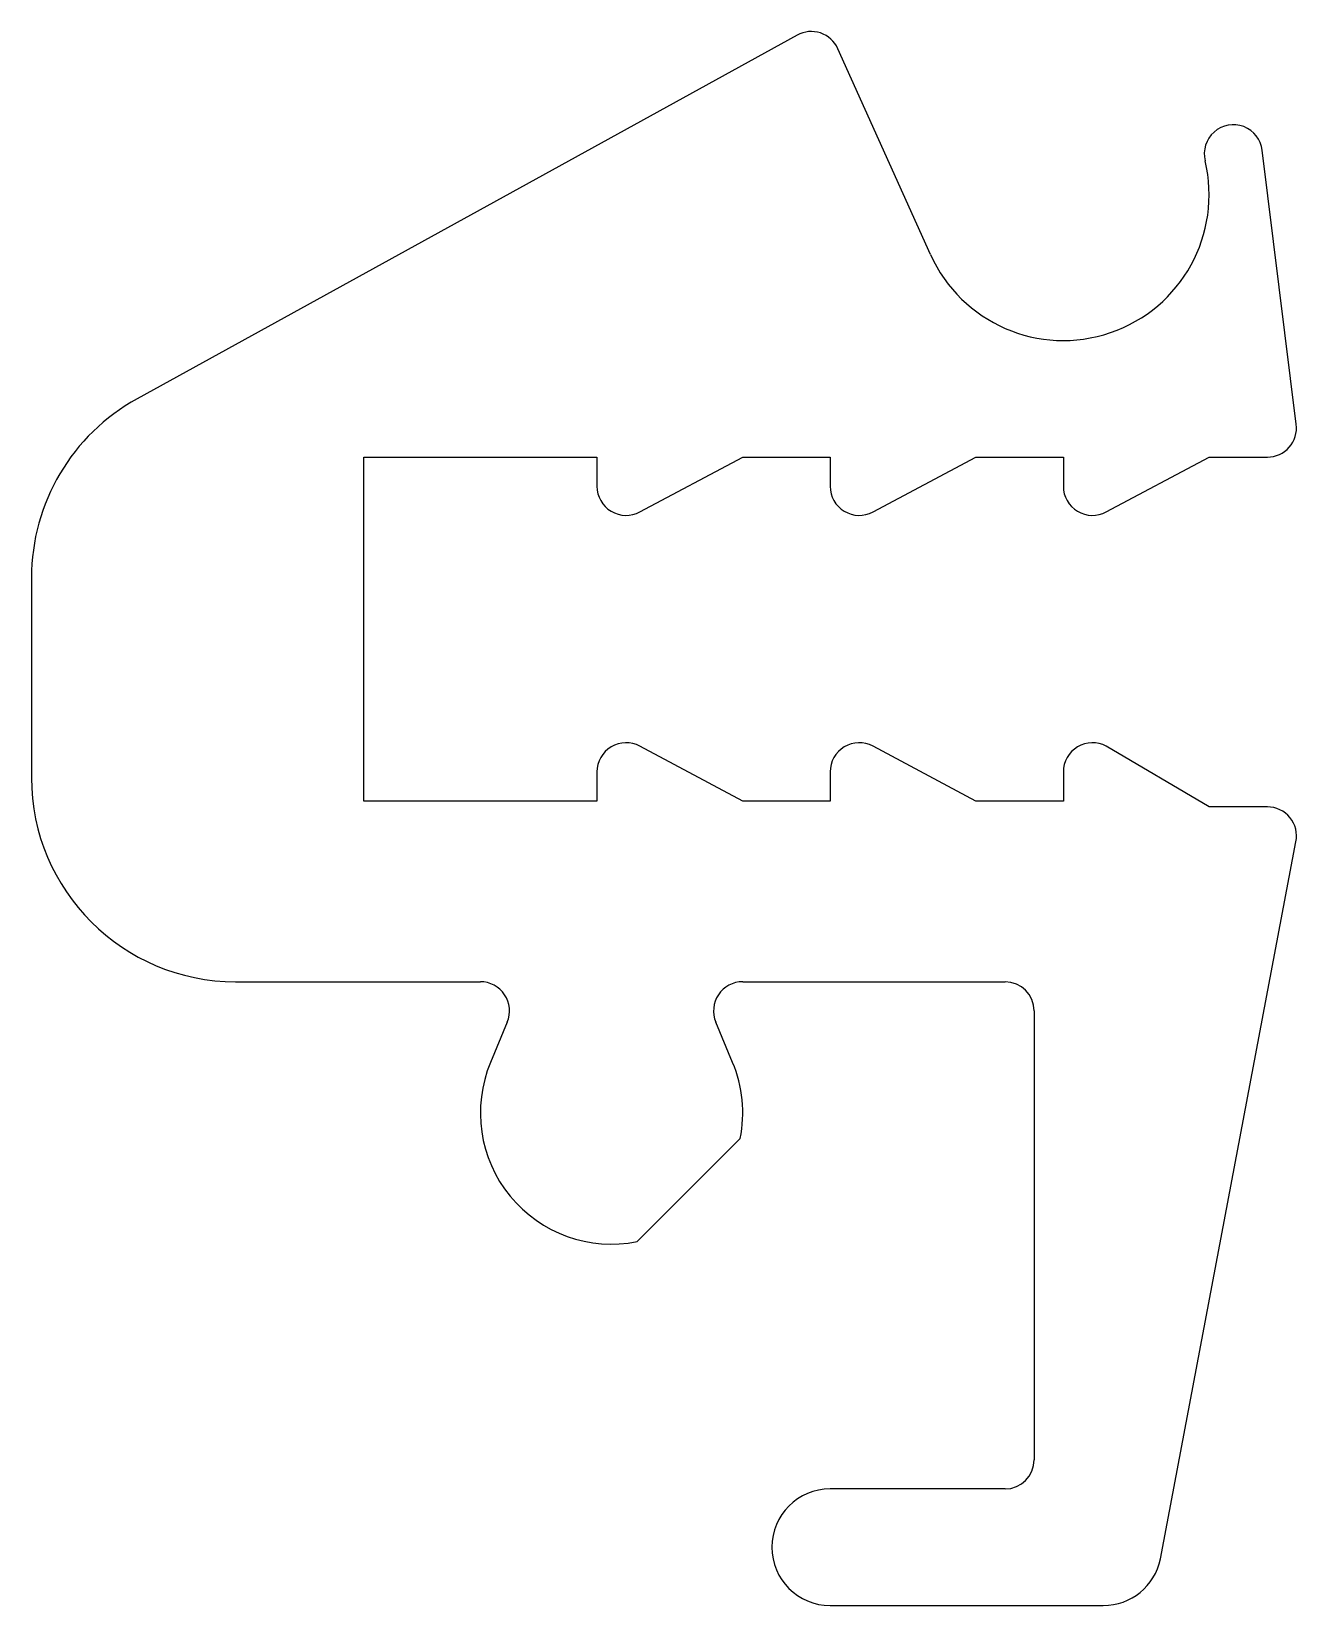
# Model space of a CAD drawing. Extents: x 638.5 to 660.2, y 313.4 to 340.4.
import ezdxf

# ---------------------------------------------------------------- set-up
doc = ezdxf.new("R2010")
doc.units = 0
doc.layers.get('0').update_dxf_attribs({"linetype": 'CONTINUOUS'})

msp = doc.modelspace()

# ---------------------------------------------------------------- linework, layer by layer
for p, q in [((651.594, 340.387), (640.27, 334.147)), ((653.879, 336.624), (652.291, 340.154)), ((660.155, 333.711), (659.572, 338.411)), ((644.159, 327.249), (644.159, 333.149)), ((644.159, 333.149), (648.159, 333.149)), ((648.159, 333.149), (648.159, 332.649)), ((648.894, 332.208), (650.659, 333.149)), ((650.659, 333.149), (652.159, 333.149)), ((652.159, 333.149), (652.159, 332.649)), ((652.894, 332.208), (654.659, 333.149)), ((654.659, 333.149), (656.159, 333.149)), ((656.159, 333.149), (656.159, 332.649)), ((656.894, 332.208), (658.659, 333.149)), ((658.659, 333.149), (659.659, 333.149)), ((638.459, 331.082), (638.459, 327.649)), ((650.659, 327.249), (648.894, 328.19)), ((654.659, 327.249), (652.894, 328.19)), ((658.659, 327.149), (656.894, 328.19)), ((648.159, 327.749), (648.159, 327.249)), ((652.159, 327.749), (652.159, 327.249)), ((656.159, 327.749), (656.159, 327.249)), ((648.159, 327.249), (644.159, 327.249)), ((652.159, 327.249), (650.659, 327.249)), ((656.159, 327.249), (654.659, 327.249)), ((659.659, 327.149), (658.659, 327.149)), ((657.823, 314.248), (660.149, 326.548)), ((641.959, 324.149), (646.159, 324.149)), ((650.659, 324.149), (655.159, 324.149)), ((655.659, 323.649), (655.659, 315.949)), ((646.62, 323.457), (646.332, 322.765)), ((650.486, 322.765), (650.197, 323.457)), ((648.848, 319.692), (650.616, 321.46)), ((655.159, 315.449), (652.159, 315.449)), ((652.159, 313.449), (656.844, 313.449))]:
    msp.add_line(p, q)
for centre, radius, start, end in [((651.835, 339.949), 0.5, 24.2095, 118.856), ((659.076, 338.349), 0.5, 7.0687, 193.4934), ((656.159, 337.649), 2.5, 204.2095, 13.4934), ((641.959, 331.082), 3.5, 118.856, 180), ((659.659, 333.649), 0.5, 270, 7.0687), ((648.659, 332.649), 0.5, 180, 298.0725), ((652.659, 332.649), 0.5, 180, 298.0725), ((656.659, 332.649), 0.5, 180, 298.0725), ((648.659, 327.749), 0.5, 61.9275, 180), ((652.659, 327.749), 0.5, 61.9275, 180), ((656.659, 327.749), 0.5, 61.9275, 180), ((641.959, 327.649), 3.5, 180, 270), ((659.659, 326.649), 0.5, 348.3722, 90), ((646.159, 323.649), 0.5, 337.3801, 90), ((650.659, 323.649), 0.5, 90, 202.6199), ((655.159, 323.649), 0.5, 0, 90), ((648.409, 321.899), 2.25, 157.3801, 281.251), ((648.409, 321.899), 2.25, 348.749, 22.6199), ((655.159, 315.949), 0.5, 270, 0), ((652.159, 314.449), 1, 90, 270), ((656.844, 314.449), 1, 270, 348.3722)]:
    msp.add_arc(centre, radius, start, end)

doc.saveas('drawing.dxf')
